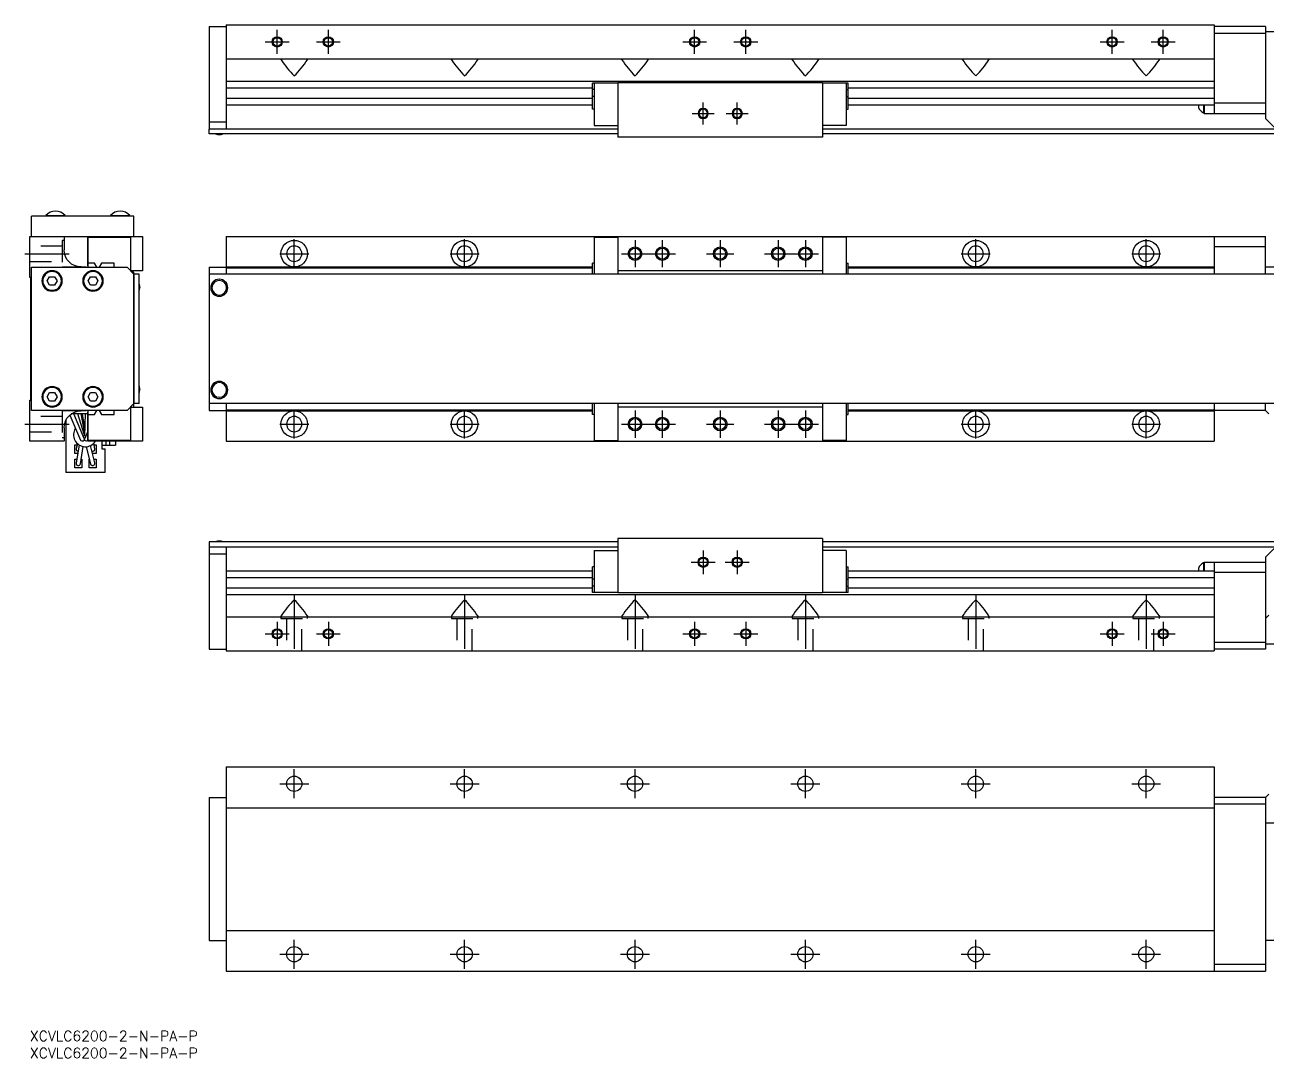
# Model space of a CAD drawing. Extents: x -2 to 554, y -8 to 295.
# Drawn here: x -1.5 to 363.1, y -8 to 295.2 of the extents above; entities that cross this region are included whole.
import ezdxf

# ---------------------------------------------------------------- set-up
doc = ezdxf.new("R2010")
doc.units = 0
doc.header["$LTSCALE"] = 0.5
doc.linetypes.add('CENTER', pattern=[50.8, 31.75, -6.35, 6.35, -6.35])
doc.linetypes.add('DASHED', pattern=[19.05, 12.7, -6.35])
for name, color, linetype in [('MSM_CENTER', 1, 'CENTER'), ('MSM_CONTINUOUS', 7, 'CONTINUOUS'), ('MSM_DASHED', 4, 'DASHED'), ('MSM_NARROW', 5, 'CONTINUOUS'), ('MSM_PART_NUMBER', 7, 'CONTINUOUS')]:
    doc.layers.add(name, color=color, linetype=linetype)
doc.styles.get("Standard").update_dxf_attribs({"font": 'txt.shx', "height": 3, "bigfont": 'bigfont.shx'})

msp = doc.modelspace()

# ---------------------------------------------------------------- linework, layer by layer
at = {"layer": 'MSM_CENTER'}
for p, q in [((72.56, 286.7), (72.56, 293.7)), ((87.56, 286.7), (87.56, 293.7)), ((195.06, 286.7), (195.06, 293.7)), ((210.06, 286.7), (210.06, 293.7)), ((317.56, 286.7), (317.56, 293.7)), ((332.56, 286.7), (332.56, 293.7)), ((69.06, 290.2), (76.06, 290.2)), ((84.06, 290.2), (91.06, 290.2)), ((191.56, 290.2), (198.56, 290.2)), ((206.56, 290.2), (213.56, 290.2)), ((314.06, 290.2), (321.06, 290.2)), ((329.06, 290.2), (336.06, 290.2)), ((197.56, 265.97), (197.56, 272.43)), ((207.56, 265.97), (207.56, 272.43)), ((194.33, 269.2), (200.79, 269.2)), ((204.33, 269.2), (210.79, 269.2)), ((77.56, 223.81), (77.56, 232.31)), ((127.56, 223.81), (127.56, 232.31)), ((177.56, 232.06), (177.56, 224.06)), ((185.56, 232.06), (185.56, 224.06)), ((202.56, 232.06), (202.56, 224.06)), ((219.56, 232.06), (219.56, 224.06)), ((227.56, 232.06), (227.56, 224.06)), ((277.56, 223.81), (277.56, 232.31)), ((327.56, 223.81), (327.56, 232.31)), ((-1.5, 228.06), (11.5, 228.06)), ((73.31, 228.06), (81.81, 228.06)), ((123.31, 228.06), (131.81, 228.06)), ((173.56, 228.06), (189.56, 228.06)), ((198.56, 228.06), (206.56, 228.06)), ((215.56, 228.06), (231.56, 228.06)), ((273.31, 228.06), (281.81, 228.06)), ((323.31, 228.06), (331.81, 228.06)), ((77.56, 173.81), (77.56, 182.31)), ((127.56, 173.81), (127.56, 182.31)), ((277.56, 173.81), (277.56, 182.31)), ((327.56, 173.81), (327.56, 182.31)), ((177.56, 182.06), (177.56, 174.06)), ((185.56, 182.06), (185.56, 174.06)), ((202.56, 182.06), (202.56, 174.06)), ((219.56, 182.06), (219.56, 174.06)), ((227.56, 182.06), (227.56, 174.06)), ((-1.5, 178.06), (11.5, 178.06)), ((73.31, 178.06), (81.81, 178.06)), ((123.31, 178.06), (131.81, 178.06)), ((173.56, 178.06), (189.56, 178.06)), ((198.56, 178.06), (206.56, 178.06)), ((215.56, 178.06), (231.56, 178.06)), ((273.31, 178.06), (281.81, 178.06)), ((323.31, 178.06), (331.81, 178.06)), ((197.56, 141.01), (197.56, 134.01)), ((207.56, 141.01), (207.56, 134.01)), ((194.06, 137.51), (201.06, 137.51)), ((204.06, 137.51), (211.06, 137.51)), ((77.56, 128.01), (77.56, 109.51)), ((127.56, 128.01), (127.56, 109.51)), ((177.56, 128.01), (177.56, 109.51)), ((227.56, 128.01), (227.56, 109.51)), ((277.56, 128.01), (277.56, 109.51)), ((327.56, 128.01), (327.56, 109.51)), ((72.56, 120.01), (72.56, 113.01)), ((87.56, 120.01), (87.56, 113.01)), ((195.06, 120.01), (195.06, 113.01)), ((210.06, 120.01), (210.06, 113.01)), ((317.56, 120.01), (317.56, 113.01)), ((332.56, 120.01), (332.56, 113.01)), ((69.06, 116.51), (76.06, 116.51)), ((84.06, 116.51), (91.06, 116.51)), ((191.56, 116.51), (198.56, 116.51)), ((206.56, 116.51), (213.56, 116.51)), ((314.06, 116.51), (321.06, 116.51)), ((329.06, 116.51), (336.06, 116.51)), ((77.56, 68.25), (77.56, 76.75)), ((127.56, 68.25), (127.56, 76.75)), ((177.56, 68.25), (177.56, 76.75)), ((227.56, 68.25), (227.56, 76.75)), ((277.56, 68.25), (277.56, 76.75)), ((327.56, 68.25), (327.56, 76.75)), ((73.31, 72.5), (81.81, 72.5)), ((123.31, 72.5), (131.81, 72.5)), ((173.31, 72.5), (181.81, 72.5)), ((223.31, 72.5), (231.81, 72.5)), ((273.31, 72.5), (281.81, 72.5)), ((323.31, 72.5), (331.81, 72.5)), ((77.56, 18.25), (77.56, 26.75)), ((127.56, 18.25), (127.56, 26.75)), ((177.56, 18.25), (177.56, 26.75)), ((227.56, 18.25), (227.56, 26.75)), ((277.56, 18.25), (277.56, 26.75)), ((327.56, 18.25), (327.56, 26.75)), ((73.31, 22.5), (81.81, 22.5)), ((123.31, 22.5), (131.81, 22.5)), ((173.31, 22.5), (181.81, 22.5)), ((223.31, 22.5), (231.81, 22.5)), ((273.31, 22.5), (281.81, 22.5)), ((323.31, 22.5), (331.81, 22.5))]:
    msp.add_line(p, q, dxfattribs=at)
at = {"layer": 'MSM_CONTINUOUS'}
for p, q in [((52.56, 294.7), (52.56, 264.7)), ((52.56, 294.7), (57.56, 294.7)), ((57.56, 295.2), (347.56, 295.2)), ((57.56, 295.2), (57.56, 264.7)), ((347.56, 295.2), (347.56, 269.2)), ((362.56, 294.7), (347.56, 294.7)), ((362.56, 292.7), (347.56, 292.7)), ((362.56, 294.7), (362.56, 267.7)), ((367.06, 293.2), (362.56, 293.2)), ((57.56, 285.2), (347.56, 285.2)), ((73.82, 285.2), (73.66, 285.07)), ((73.69, 284.95), (73.66, 285.08)), ((81.46, 285.08), (81.3, 285.2)), ((123.82, 285.2), (123.66, 285.07)), ((123.69, 284.95), (123.66, 285.08)), ((131.46, 285.08), (131.3, 285.2)), ((173.82, 285.2), (173.66, 285.07)), ((173.69, 284.95), (173.66, 285.08)), ((181.46, 285.08), (181.3, 285.2)), ((223.82, 285.2), (223.66, 285.07)), ((223.69, 284.95), (223.66, 285.08)), ((231.46, 285.08), (231.3, 285.2)), ((273.82, 285.2), (273.66, 285.07)), ((273.69, 284.95), (273.66, 285.08)), ((281.46, 285.08), (281.3, 285.2)), ((323.82, 285.2), (323.66, 285.07)), ((323.69, 284.95), (323.66, 285.08)), ((331.46, 285.08), (331.3, 285.2)), ((57.56, 278.7), (347.56, 278.7)), ((165.06, 270.5), (165.06, 278.1)), ((172.56, 278.1), (165.06, 278.1)), ((165.56, 278.1), (165.56, 265.7)), ((232.56, 278.2), (172.56, 278.2)), ((172.56, 278.2), (172.56, 262.2)), ((232.56, 278.2), (232.56, 262.2)), ((240.06, 278.1), (232.56, 278.1)), ((239.56, 278.1), (239.56, 265.7)), ((240.06, 270.5), (240.06, 278.1)), ((57.56, 276.74), (165.06, 276.74)), ((57.56, 273.67), (165.06, 273.67)), ((165.56, 276.23), (165.06, 276.23)), ((165.56, 274.18), (165.06, 274.18)), ((239.56, 276.23), (240.06, 276.23)), ((239.56, 274.18), (240.06, 274.18)), ((240.06, 276.74), (347.56, 276.74)), ((240.06, 273.67), (347.56, 273.67)), ((57.56, 271.7), (165.06, 271.7)), ((165.56, 270.5), (165.06, 270.5)), ((239.56, 270.5), (240.06, 270.5)), ((240.06, 271.7), (347.56, 271.7)), ((342.91, 271.7), (342.91, 270.99)), ((344.36, 271.7), (344.36, 269.34)), ((344.56, 271.7), (344.56, 269.2)), ((362.56, 272.2), (347.56, 272.2)), ((52.56, 266.7), (57.56, 266.7)), ((344.36, 269.34), (344.56, 269.34)), ((344.56, 269.2), (362.56, 269.2)), ((365.56, 264.7), (362.56, 267.7)), ((52.56, 264.7), (172.56, 264.7)), ((52.56, 264.6), (52.66, 264.7)), ((52.56, 263.2), (52.56, 264.6)), ((172.56, 263.2), (52.56, 263.2)), ((165.56, 265.7), (172.56, 265.7)), ((239.56, 265.7), (232.56, 265.7)), ((232.56, 264.7), (396.06, 264.7)), ((387.56, 263.2), (232.56, 263.2)), ((232.56, 262.2), (172.56, 262.2)), ((0.5, 233.06), (0.5, 239.06)), ((30.5, 239.06), (0.5, 239.06)), ((4.65, 239.22), (10.35, 239.22)), ((4.65, 239.22), (4.65, 239.06)), ((10.35, 239.06), (10.35, 239.22)), ((23.65, 239.22), (29.35, 239.22)), ((23.65, 239.22), (23.65, 239.06)), ((29.35, 239.06), (29.35, 239.22)), ((30.5, 233.06), (30.5, 239.06)), ((0, 233.06), (33, 233.06)), ((0, 221.06), (0, 233.06)), ((10, 233.06), (10, 229.16)), ((17, 224.46), (17, 233.06)), ((17.1, 224.06), (17.1, 232.86)), ((17.1, 232.86), (29.5, 232.86)), ((29.5, 232.86), (29.5, 223.06)), ((33, 233.06), (33, 223.06)), ((57.56, 233.06), (57.56, 222.06)), ((57.56, 233.06), (362.56, 233.06)), ((165.56, 232.86), (172.56, 232.86)), ((165.56, 232.86), (165.56, 222.06)), ((172.56, 233.06), (172.56, 222.06)), ((232.56, 233.06), (232.56, 222.06)), ((239.56, 232.86), (232.56, 232.86)), ((239.56, 232.86), (239.56, 222.06)), ((347.56, 233.06), (347.56, 222.06)), ((362.56, 230.06), (347.56, 230.06)), ((362.56, 222.06), (362.56, 233.06)), ((0.5, 182.06), (0.5, 224.06)), ((0.5, 224.06), (28.5, 224.06)), ((15, 224.16), (16.5, 224.16)), ((16.5, 224.16), (16.5, 224.06)), ((17.1, 224.46), (17, 224.46)), ((18.97, 225.26), (17.1, 225.26)), ((19.66, 224.07), (18.97, 225.26)), ((21.03, 225.26), (20.34, 224.07)), ((24.7, 225.26), (21.03, 225.26)), ((24.7, 224.06), (24.7, 225.26)), ((28.5, 224.06), (30.5, 222.06)), ((33, 223.06), (29.7, 223.06)), ((29.7, 223.06), (29.7, 222.86)), ((30.5, 222.56), (30, 223.06)), ((30.5, 183.06), (30.5, 222.56)), ((52.56, 224.06), (52.56, 182.06)), ((52.56, 224.06), (57.56, 224.06)), ((57.56, 224.16), (165.06, 224.16)), ((57.56, 223.86), (165.06, 223.86)), ((165.56, 225.26), (165.06, 225.26)), ((165.06, 222.06), (165.06, 225.26)), ((232.56, 223.06), (172.56, 223.06)), ((239.56, 225.26), (240.06, 225.26)), ((240.06, 222.06), (240.06, 225.26)), ((240.06, 224.16), (347.56, 224.16)), ((240.06, 223.86), (347.56, 223.86)), ((387.56, 224.06), (362.56, 224.06)), ((0.3, 221.06), (0, 221.06)), ((0.3, 185.06), (0.3, 221.06)), ((5.06, 220.06), (5.78, 221.31)), ((5.78, 218.81), (5.06, 220.06)), ((5.78, 221.31), (7.22, 221.31)), ((7.22, 218.81), (5.78, 218.81)), ((7.22, 221.31), (7.94, 220.06)), ((7.94, 220.06), (7.22, 218.81)), ((17.06, 220.06), (17.78, 221.31)), ((17.78, 218.81), (17.06, 220.06)), ((17.78, 221.31), (19.22, 221.31)), ((19.22, 218.81), (17.78, 218.81)), ((19.22, 221.31), (19.94, 220.06)), ((19.94, 220.06), (19.22, 218.81)), ((32, 222.06), (30.5, 222.06)), ((30.6, 184.06), (30.6, 222.06)), ((32, 184.06), (32, 222.06)), ((393.56, 222.06), (52.56, 222.06)), ((5.06, 186.06), (5.78, 187.31)), ((5.78, 184.81), (5.06, 186.06)), ((5.78, 187.31), (7.22, 187.31)), ((7.22, 187.31), (7.94, 186.06)), ((7.94, 186.06), (7.22, 184.81)), ((17.06, 186.06), (17.78, 187.31)), ((17.78, 184.81), (17.06, 186.06)), ((17.78, 187.31), (19.22, 187.31)), ((19.22, 187.31), (19.94, 186.06)), ((19.94, 186.06), (19.22, 184.81)), ((0, 185.06), (0.3, 185.06)), ((0, 173.06), (0, 185.06)), ((7.22, 184.81), (5.78, 184.81)), ((19.22, 184.81), (17.78, 184.81)), ((30.5, 184.06), (28.5, 182.06)), ((29.5, 183.06), (29.5, 173.26)), ((29.7, 183.26), (29.7, 183.06)), ((29.7, 183.06), (33, 183.06)), ((32, 184.06), (30.5, 184.06)), ((33, 183.06), (33, 173.06)), ((387.56, 184.06), (52.56, 184.06)), ((57.56, 184.06), (57.56, 173.06)), ((165.06, 180.86), (165.06, 184.06)), ((165.56, 184.06), (165.56, 173.26)), ((172.56, 184.06), (172.56, 173.06)), ((232.56, 183.06), (172.56, 183.06)), ((232.56, 184.06), (232.56, 173.06)), ((239.56, 184.06), (239.56, 173.26)), ((240.06, 180.86), (240.06, 184.06)), ((347.56, 184.06), (347.56, 173.06)), ((362.56, 182.06), (362.56, 184.06)), ((28.5, 182.06), (0.5, 182.06)), ((10.5, 179.15), (10.5, 163.81)), ((11.69, 180.71), (14.8, 173.38)), ((17, 181.06), (12.14, 181.06)), ((12.14, 181.06), (12.14, 181.06)), ((15.9, 173.85), (12.84, 181.06)), ((15.92, 175.1), (14.01, 181.06)), ((16.5, 181.96), (15, 181.96)), ((15.94, 176.33), (15.03, 181.06)), ((15.17, 180.36), (15.2, 180.36)), ((15.2, 180.36), (15.2, 180.18)), ((15.34, 181.06), (16.06, 176.13)), ((16.18, 181.06), (16.05, 174.93)), ((16.5, 182.06), (16.5, 181.96)), ((17, 173.06), (17, 181.66)), ((17, 181.66), (17.1, 181.66)), ((17.1, 173.26), (17.1, 182.06)), ((17.1, 180.86), (18.97, 180.86)), ((18.97, 180.86), (19.66, 182.06)), ((20.34, 182.06), (21.03, 180.86)), ((21.03, 180.86), (24.7, 180.86)), ((24.7, 180.86), (24.7, 182.06)), ((52.56, 182.06), (57.56, 182.06)), ((57.56, 182.26), (165.06, 182.26)), ((57.56, 181.96), (165.06, 181.96)), ((165.56, 180.86), (165.06, 180.86)), ((239.56, 180.86), (240.06, 180.86)), ((240.06, 182.26), (347.56, 182.26)), ((240.06, 181.96), (347.56, 181.96)), ((362.56, 182.06), (347.56, 182.06)), ((362.56, 182.06), (363.56, 181.06)), ((10, 176.96), (10, 173.06)), ((17, 175.97), (16.1, 173.85)), ((10, 173.06), (0, 173.06)), ((13.2, 171.96), (13.87, 171.96)), ((13.2, 169.46), (13.2, 171.96)), ((14.42, 171.94), (13.56, 166.62)), ((13.96, 172.28), (13.57, 170.88)), ((14.84, 166.41), (15.66, 171.47)), ((16.52, 171.42), (17.77, 166.36)), ((33, 173.06), (17, 173.06)), ((29.5, 173.26), (17.1, 173.26)), ((19.03, 166.67), (17.78, 171.76)), ((19.04, 170.83), (18.74, 172.44)), ((18.83, 171.96), (19.4, 171.96)), ((19.4, 171.96), (19.4, 169.46)), ((21.1, 173.06), (21.1, 170.81)), ((21.1, 171.91), (23.3, 171.91)), ((22.3, 173.06), (22.3, 171.91)), ((23.3, 173.06), (23.3, 171.91)), ((23.3, 171.91), (25.1, 171.91)), ((25.1, 173.06), (25.1, 171.91)), ((57.56, 173.06), (347.56, 173.06)), ((165.56, 173.26), (172.56, 173.26)), ((239.56, 173.26), (232.56, 173.26)), ((14.02, 169.46), (13.2, 169.46)), ((13.2, 167.76), (13.75, 167.76)), ((13.2, 165.26), (13.2, 167.76)), ((15.06, 167.76), (15.2, 167.76)), ((15.2, 167.76), (15.2, 165.26)), ((17.4, 165.26), (17.4, 167.76)), ((17.4, 167.76), (17.42, 167.76)), ((19.4, 169.46), (18.34, 169.46)), ((18.76, 167.76), (19.4, 167.76)), ((19.4, 167.76), (19.4, 165.26)), ((21.1, 170.81), (22.1, 170.81)), ((22.1, 163.81), (22.1, 170.81)), ((15.2, 165.26), (13.2, 165.26)), ((19.4, 165.26), (17.4, 165.26)), ((22.1, 163.81), (10.5, 163.81)), ((52.56, 143.51), (52.56, 142.11)), ((172.56, 143.51), (52.56, 143.51)), ((232.56, 144.51), (172.56, 144.51)), ((172.56, 144.51), (172.56, 128.51)), ((232.56, 144.51), (232.56, 128.51)), ((387.56, 143.51), (232.56, 143.51)), ((52.56, 142.11), (52.66, 142.01)), ((52.56, 142.01), (172.56, 142.01)), ((52.56, 142.01), (52.56, 112.01)), ((52.56, 140.01), (57.56, 140.01)), ((57.56, 142.01), (57.56, 111.51)), ((165.56, 141.01), (165.56, 128.61)), ((165.56, 141.01), (172.56, 141.01)), ((232.56, 142.01), (396.06, 142.01)), ((239.56, 141.01), (232.56, 141.01)), ((239.56, 141.01), (239.56, 128.61)), ((362.56, 139.01), (365.56, 142.01)), ((362.56, 139.01), (362.56, 112.01)), ((57.56, 135.01), (165.06, 135.01)), ((165.06, 128.61), (165.06, 136.21)), ((165.56, 136.21), (165.06, 136.21)), ((239.56, 136.21), (240.06, 136.21)), ((240.06, 128.61), (240.06, 136.21)), ((240.06, 135.01), (347.56, 135.01)), ((342.91, 135.72), (342.91, 135.01)), ((344.36, 137.37), (344.36, 135.01)), ((344.56, 137.37), (344.36, 137.37)), ((344.56, 137.51), (362.56, 137.51)), ((344.56, 137.51), (344.56, 135.01)), ((347.56, 137.51), (347.56, 111.51)), ((57.56, 133.05), (165.06, 133.05)), ((165.56, 132.54), (165.06, 132.54)), ((239.56, 132.54), (240.06, 132.54)), ((240.06, 133.05), (347.56, 133.05)), ((362.56, 134.51), (347.56, 134.51)), ((57.56, 129.98), (165.06, 129.98)), ((57.56, 128.01), (347.56, 128.01)), ((165.56, 130.49), (165.06, 130.49)), ((172.56, 128.61), (165.06, 128.61)), ((232.56, 128.51), (172.56, 128.51)), ((240.06, 128.61), (232.56, 128.61)), ((239.56, 130.49), (240.06, 130.49)), ((240.06, 129.98), (347.56, 129.98)), ((57.56, 121.51), (347.56, 121.51)), ((73.66, 121.64), (73.82, 121.51)), ((73.66, 121.64), (73.66, 121.51)), ((81.3, 121.51), (81.46, 121.64)), ((81.43, 121.77), (81.46, 121.64)), ((81.46, 121.51), (81.46, 121.64)), ((123.66, 121.64), (123.82, 121.51)), ((123.66, 121.64), (123.66, 121.51)), ((131.3, 121.51), (131.46, 121.64)), ((131.43, 121.77), (131.46, 121.64)), ((131.46, 121.51), (131.46, 121.64)), ((173.66, 121.64), (173.82, 121.51)), ((173.66, 121.64), (173.66, 121.51)), ((181.3, 121.51), (181.46, 121.64)), ((181.43, 121.77), (181.46, 121.64)), ((181.46, 121.51), (181.46, 121.64)), ((223.66, 121.64), (223.82, 121.51)), ((223.66, 121.64), (223.66, 121.51)), ((231.3, 121.51), (231.46, 121.64)), ((231.43, 121.77), (231.46, 121.64)), ((231.46, 121.51), (231.46, 121.64)), ((273.66, 121.64), (273.82, 121.51)), ((273.66, 121.64), (273.66, 121.51)), ((281.3, 121.51), (281.46, 121.64)), ((281.43, 121.77), (281.46, 121.64)), ((281.46, 121.51), (281.46, 121.64)), ((323.66, 121.64), (323.82, 121.51)), ((323.66, 121.64), (323.66, 121.51)), ((331.3, 121.51), (331.46, 121.64)), ((331.43, 121.77), (331.46, 121.64)), ((331.46, 121.51), (331.46, 121.64)), ((362.56, 121.01), (363.56, 122.01)), ((362.56, 114.01), (347.56, 114.01)), ((387.46, 113.51), (362.56, 113.51)), ((52.56, 112.01), (57.56, 112.01)), ((57.56, 111.51), (347.56, 111.51)), ((362.56, 112.01), (347.56, 112.01)), ((57.56, 77.5), (347.56, 77.5)), ((57.56, 77.5), (57.56, 17.5)), ((347.56, 77.5), (347.56, 17.5)), ((362.56, 68.5), (363.56, 69.5)), ((52.56, 68.5), (52.56, 26.5)), ((52.56, 68.5), (57.56, 68.5)), ((362.56, 68.5), (347.56, 68.5)), ((362.56, 66.5), (347.56, 66.5)), ((362.56, 68.5), (362.56, 17.5)), ((57.56, 65.5), (347.56, 65.5)), ((387.46, 61), (362.56, 61)), ((57.56, 29.5), (347.56, 29.5)), ((52.56, 26.5), (57.56, 26.5)), ((387.56, 26.5), (362.56, 26.5)), ((362.56, 19.5), (347.56, 19.5)), ((57.56, 17.5), (362.56, 17.5))]:
    msp.add_line(p, q, dxfattribs=at)
for centre, radius in [((72.56, 290.2), 1.23), ((87.56, 290.2), 1.23), ((195.06, 290.2), 1.23), ((210.06, 290.2), 1.23), ((317.56, 290.2), 1.23), ((332.56, 290.2), 1.23), ((77.56, 228.06), 3.9), ((127.56, 228.06), 3.9), ((177.56, 228.06), 1.62), ((185.56, 228.06), 1.62), ((202.56, 228.06), 1.62), ((219.56, 228.06), 1.62), ((227.56, 228.06), 1.62), ((277.56, 228.06), 3.9), ((327.56, 228.06), 3.9), ((77.56, 178.06), 3.9), ((127.56, 178.06), 3.9), ((177.56, 178.06), 1.62), ((185.56, 178.06), 1.62), ((202.56, 178.06), 1.62), ((219.56, 178.06), 1.62), ((227.56, 178.06), 1.62), ((277.56, 178.06), 3.9), ((327.56, 178.06), 3.9), ((197.56, 137.51), 1.23), ((207.56, 137.51), 1.23), ((72.56, 116.51), 1.23), ((87.56, 116.51), 1.23), ((195.06, 116.51), 1.23), ((210.06, 116.51), 1.23), ((317.56, 116.51), 1.23), ((332.56, 116.51), 1.23), ((77.56, 72.5), 2.25), ((127.56, 72.5), 2.25), ((177.56, 72.5), 2.25), ((227.56, 72.5), 2.25), ((277.56, 72.5), 2.25), ((327.56, 72.5), 2.25), ((77.56, 22.5), 2.25), ((127.56, 22.5), 2.25), ((177.56, 22.5), 2.25), ((227.56, 22.5), 2.25), ((277.56, 22.5), 2.25), ((327.56, 22.5), 2.25)]:
    msp.add_circle(centre, radius, dxfattribs=at)
at = {"layer": 'MSM_CONTINUOUS', "extrusion": (0, 0, -1)}
for centre, radius in [((-197.56, 269.2), 1.23), ((-207.56, 269.2), 1.23), ((-77.56, 228.06), 2.25), ((-127.56, 228.06), 2.25), ((-277.56, 228.06), 2.25), ((-327.56, 228.06), 2.25), ((-6.5, 220.06), 3), ((-6.5, 220.06), 2.75), ((-18.5, 220.06), 3), ((-18.5, 220.06), 2.75), ((-55.56, 218.06), 2.5), ((-55.56, 218.06), 2.15), ((-55.56, 188.06), 2.5), ((-55.56, 188.06), 2.15), ((-6.5, 186.06), 3), ((-6.5, 186.06), 2.75), ((-18.5, 186.06), 3), ((-18.5, 186.06), 2.75), ((-77.56, 178.06), 2.25), ((-127.56, 178.06), 2.25), ((-277.56, 178.06), 2.25), ((-327.56, 178.06), 2.25)]:
    msp.add_circle(centre, radius, dxfattribs=at)
at = {"layer": 'MSM_CONTINUOUS'}
for centre, radius, start, end in [((103.59, 305.39), 36.22, 214.3615, 224.0577), ((51.31, 305.58), 36.51, 315.9698, 325.5824), ((81.11, 285.09), 0.353, 335.6617, 358.8037), ((153.59, 305.39), 36.22, 214.3615, 224.0577), ((101.31, 305.58), 36.51, 315.9698, 325.5824), ((131.11, 285.09), 0.353, 335.6617, 358.8037), ((203.59, 305.39), 36.22, 214.3615, 224.0577), ((151.31, 305.58), 36.51, 315.9698, 325.5824), ((181.11, 285.09), 0.353, 335.6617, 358.8037), ((253.59, 305.39), 36.22, 214.3615, 224.0577), ((201.31, 305.58), 36.51, 315.9698, 325.5824), ((231.11, 285.09), 0.353, 335.6617, 358.8037), ((303.59, 305.39), 36.22, 214.3615, 224.0577), ((251.31, 305.58), 36.51, 315.9698, 325.5824), ((281.11, 285.09), 0.353, 335.6617, 358.8037), ((353.59, 305.39), 36.22, 214.3615, 224.0577), ((301.31, 305.58), 36.51, 315.9698, 325.5824), ((331.11, 285.09), 0.353, 335.6617, 358.8037), ((345.93, 272.19), 3.25, 201.5574, 241.0598), ((55.55, 266), 3, 248.96, 270), ((55.57, 266), 3, 270, 291.04), ((7.5, 236.86), 3.7, 90, 140.3692), ((7.5, 236.86), 3.7, 39.6308, 90), ((26.5, 236.86), 3.7, 90, 140.3692), ((26.5, 236.86), 3.7, 39.6308, 90), ((29.2, 218.06), 3, 338.96, 0), ((29.2, 188.06), 3, 338.96, 0), ((16.27, 174.91), 3.5, 146.9255, 328.091), ((16.27, 174.91), 3.5, 98.8136, 101.7675), ((14.2, 170.71), 0.65, 164.7083, 262.6272), ((18.4, 170.71), 0.65, 250.6467, 10.4507), ((14.2, 166.51), 0.65, 170.8127, 350.8127), ((18.4, 166.51), 0.65, 193.8589, 13.8589), ((55.55, 140.71), 3, 90, 111.04), ((55.57, 140.71), 3, 68.96, 90), ((345.93, 134.53), 3.25, 118.9402, 158.4426), ((103.81, 101.14), 36.51, 135.9698, 145.5824), ((51.53, 101.33), 36.22, 34.3615, 44.0577), ((153.81, 101.14), 36.51, 135.9698, 145.5824), ((101.53, 101.33), 36.22, 34.3615, 44.0577), ((203.81, 101.14), 36.51, 135.9698, 145.5824), ((151.53, 101.33), 36.22, 34.3615, 44.0577), ((253.81, 101.14), 36.51, 135.9698, 145.5824), ((201.53, 101.33), 36.22, 34.3615, 44.0577), ((303.81, 101.14), 36.51, 135.9698, 145.5824), ((251.53, 101.33), 36.22, 34.3615, 44.0577), ((353.81, 101.14), 36.51, 135.9698, 145.5824), ((301.53, 101.33), 36.22, 34.3615, 44.0577), ((74.01, 121.63), 0.353, 155.6617, 178.8037), ((124.01, 121.63), 0.353, 155.6617, 178.8037), ((174.01, 121.63), 0.353, 155.6617, 178.8037), ((224.01, 121.63), 0.353, 155.6617, 178.8037), ((274.01, 121.63), 0.353, 155.6617, 178.8037), ((324.01, 121.63), 0.353, 155.6617, 178.8037)]:
    msp.add_arc(centre, radius, start, end, dxfattribs=at)
at = {"layer": 'MSM_CONTINUOUS', "extrusion": (0, 0, -1)}
for centre, radius, start, end in [((-15, 229.16), 5, 270, 0), ((-29.2, 218.07), 3, 159.0034, 180.1444), ((-29.2, 188.07), 3, 159.0034, 180.1444), ((-15, 176.96), 5, 0, 90), ((-15.35, 174.91), 0.6, 162.212, 238.1917), ((-15.35, 176.21), 0.6, 169.1542, 232.4513), ((-16.65, 176.21), 0.6, 343.9147, 351.7575), ((-15.35, 173.61), 0.6, 156.9836, 336.9836), ((-16.65, 173.61), 0.6, 234.3147, 23.0164), ((-16.65, 174.91), 0.6, 301.8083, 1.1935)]:
    msp.add_arc(centre, radius, start, end, dxfattribs=at)
at = {"layer": 'MSM_DASHED'}
for p, q in [((9.5, 230.31), (0, 230.31)), ((9.5, 231.96), (9.5, 224.16)), ((10, 231.96), (9.5, 231.96)), ((0, 225.81), (9.5, 225.81)), ((9.5, 224.16), (15, 224.16)), ((9.5, 180.31), (0, 180.31)), ((9.5, 181.96), (9.5, 174.16)), ((15, 181.96), (9.5, 181.96)), ((0, 175.81), (9.5, 175.81)), ((9.5, 174.16), (10, 174.16)), ((73.66, 121.51), (73.66, 121.01)), ((73.66, 121.01), (81.46, 121.01)), ((75.31, 121.01), (75.31, 111.51)), ((79.81, 111.51), (79.81, 121.01)), ((81.46, 121.01), (81.46, 121.51)), ((123.66, 121.51), (123.66, 121.01)), ((123.66, 121.01), (131.46, 121.01)), ((125.31, 121.01), (125.31, 111.51)), ((129.81, 111.51), (129.81, 121.01)), ((131.46, 121.01), (131.46, 121.51)), ((173.66, 121.51), (173.66, 121.01)), ((173.66, 121.01), (181.46, 121.01)), ((175.31, 121.01), (175.31, 111.51)), ((179.81, 111.51), (179.81, 121.01)), ((181.46, 121.01), (181.46, 121.51)), ((223.66, 121.51), (223.66, 121.01)), ((223.66, 121.01), (231.46, 121.01)), ((225.31, 121.01), (225.31, 111.51)), ((229.81, 111.51), (229.81, 121.01)), ((231.46, 121.01), (231.46, 121.51)), ((273.66, 121.51), (273.66, 121.01)), ((273.66, 121.01), (281.46, 121.01)), ((275.31, 121.01), (275.31, 111.51)), ((279.81, 111.51), (279.81, 121.01)), ((281.46, 121.01), (281.46, 121.51)), ((323.66, 121.51), (323.66, 121.01)), ((323.66, 121.01), (331.46, 121.01)), ((325.31, 121.01), (325.31, 111.51)), ((329.81, 111.51), (329.81, 121.01)), ((331.46, 121.01), (331.46, 121.51))]:
    msp.add_line(p, q, dxfattribs=at)
at = {"layer": 'MSM_NARROW'}
for centre, radius in [((72.56, 290.2), 1.5), ((87.56, 290.2), 1.5), ((195.06, 290.2), 1.5), ((210.06, 290.2), 1.5), ((317.56, 290.2), 1.5), ((332.56, 290.2), 1.5), ((177.56, 228.06), 2), ((185.56, 228.06), 2), ((202.56, 228.06), 2), ((219.56, 228.06), 2), ((227.56, 228.06), 2), ((177.56, 178.06), 2), ((185.56, 178.06), 2), ((202.56, 178.06), 2), ((219.56, 178.06), 2), ((227.56, 178.06), 2), ((197.56, 137.51), 1.5), ((207.56, 137.51), 1.5), ((72.56, 116.51), 1.5), ((87.56, 116.51), 1.5), ((195.06, 116.51), 1.5), ((210.06, 116.51), 1.5), ((317.56, 116.51), 1.5), ((332.56, 116.51), 1.5)]:
    msp.add_circle(centre, radius, dxfattribs=at)
at = {"layer": 'MSM_NARROW', "extrusion": (0, 0, -1)}
for centre in [(-197.56, 269.2), (-207.56, 269.2)]:
    msp.add_circle(centre, 1.5, dxfattribs=at)

# ---------------------------------------------------------------- texts
at = {"layer": 'MSM_PART_NUMBER'}
for p in [(0, -3), (0, -8)]:
    msp.add_text('XCVLC6200-2-N-PA-P', height=3, dxfattribs=at).set_placement(p)

doc.saveas('drawing.dxf')
